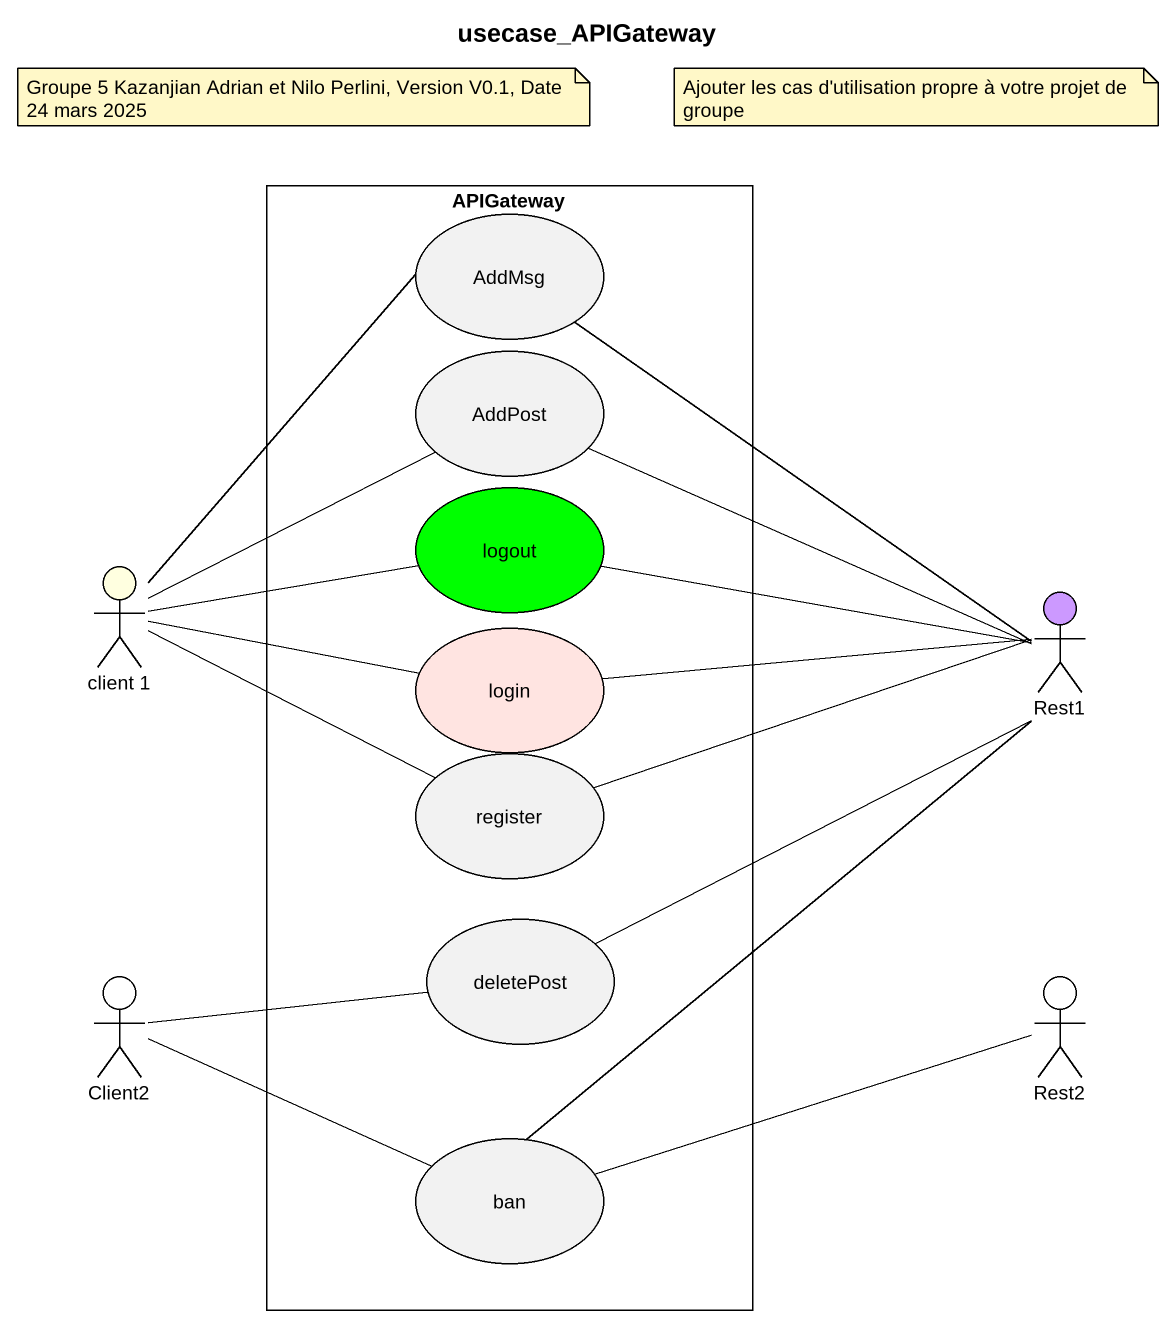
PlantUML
@startuml
title usecase_APIGateway
rectangle APIGateway {
  usecase AddMsg
  usecase AddPost
  usecase logout #00FF00
  usecase login #FFE4E1
  usecase register
  usecase deletePost
  usecase ban
}
actor "client 1" as client_1 #FFFFE0
actor Rest1 #CC99FF
actor Client2
actor Rest2
AddMsg -- Rest1
AddPost -right- Rest1
logout -right- Rest1
client_1 -up- AddMsg
client_1 -right- AddPost
client_1 -right- logout
client_1 -right- login
client_1 -right- register
Rest1 -left- login
Rest1 -- ban
register -right- Rest1
deletePost -right- Rest1
Client2 -right- deletePost
Client2 -right- ban
ban -right- Rest2
note as N1
  Groupe 5 Kazanjian Adrian et Nilo Perlini, Version V0.1, Date 24 mars 2025
end note
note as N2
  Ajouter les cas d'utilisation propre à votre projet de groupe
end note
@enduml
